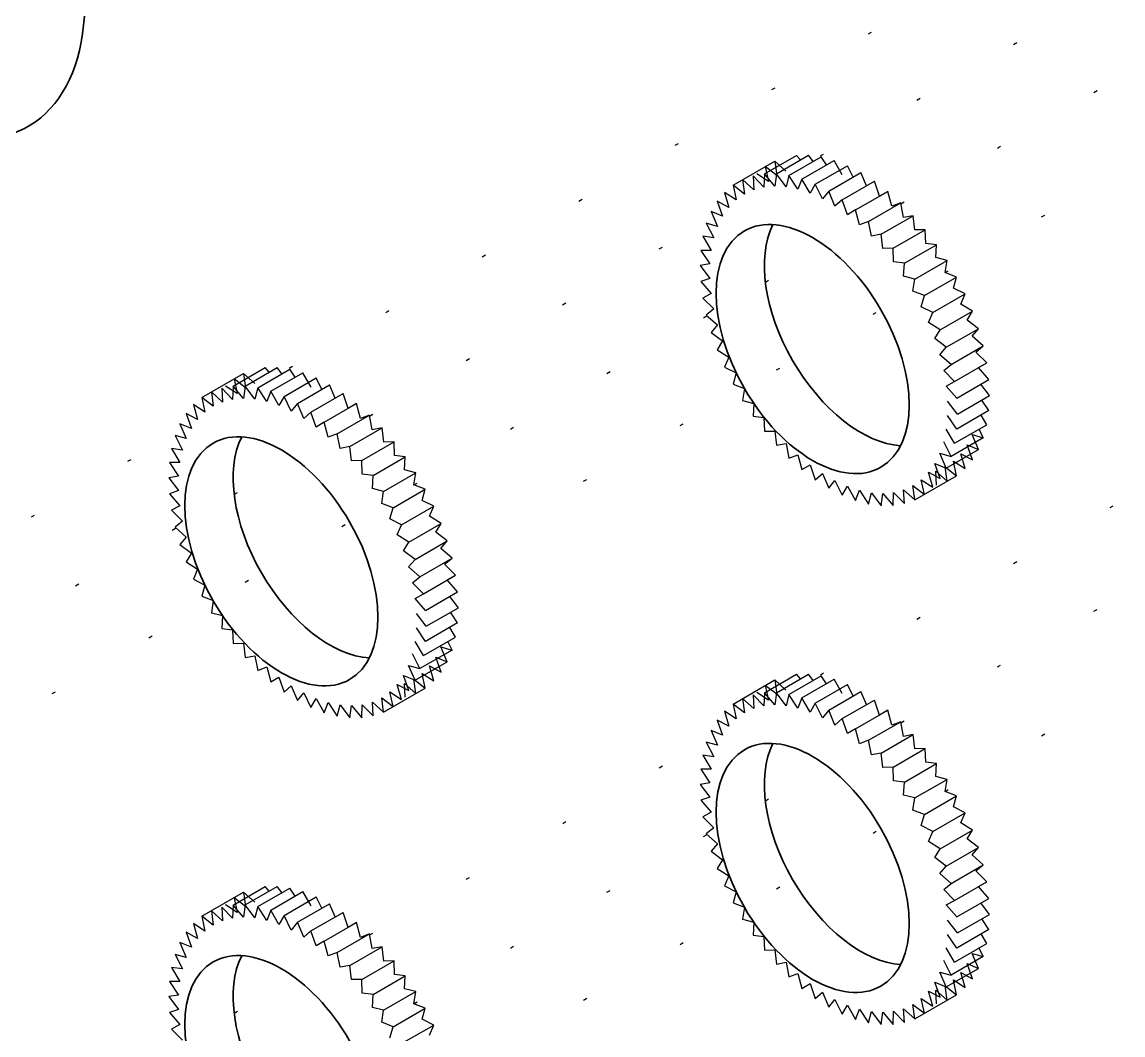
# Model space of a CAD drawing. Header units: millimetres. Extents: x 0 to 594, y 0 to 420.
# Drawn here: x 153.11 to 182.74, y 62.84 to 90.12 of the extents above; entities that cross this region are included whole.
import ezdxf

# ---------------------------------------------------------------- set-up
doc = ezdxf.new("R2010")
doc.units = ezdxf.units.MM
doc.linetypes.add('ACAD_ISO07W100', pattern=[3, 0.1, -2.9])
for name, color, linetype, lineweight, true_color in [('assembly lines', 14, 'ACAD_ISO07W100', 25, 0x800000), ('details', 7, 'Continuous', 25, 0x000000), ('outlines', 7, 'Continuous', 35, 0x000000)]:
    doc.layers.add(name, color=color, linetype=linetype, lineweight=lineweight, true_color=true_color)

msp = doc.modelspace()

# ---------------------------------------------------------------- linework, layer by layer
at = {"layer": 'assembly lines'}
for p, q in [((177.954, 83.37), (284.121, 144.665)), ((176.764, 85.223), (269.823, 138.95)), ((174.599, 86.513), (255.524, 133.235)), ((177.954, 69.399), (284.121, 130.695)), ((160.301, 80.798), (241.226, 127.52)), ((176.764, 71.252), (269.823, 124.98)), ((174.599, 72.542), (255.524, 119.265)), ((162.465, 79.507), (171.937, 84.976)), ((173.117, 83.117), (174.761, 84.066)), ((163.656, 77.655), (171.818, 82.367)), ((168.222, 77.751), (176.227, 82.372)), ((148.167, 73.792), (157.429, 79.14)), ((158.819, 77.402), (160.463, 78.351)), ((149.357, 71.939), (157.519, 76.652)), ((153.924, 72.036), (161.928, 76.657)), ((162.465, 65.537), (171.937, 71.005)), ((173.117, 69.147), (174.761, 70.096)), ((163.656, 63.684), (171.547, 68.24)), ((168.222, 63.781), (176.227, 68.402)), ((158.819, 63.432), (160.463, 64.381))]:
    msp.add_line(p, q, dxfattribs=at)
at = {"layer": 'details'}
for p, q in [((173.09, 86.026), (173.956, 86.526)), ((173.413, 86.029), (174.279, 86.529)), ((174.06, 86.403), (173.956, 86.526)), ((174.405, 86.361), (174.279, 86.529)), ((172.248, 85.725), (173.37, 86.373)), ((173.37, 86.373), (173.423, 85.986)), ((173.672, 86.101), (173.37, 86.373)), ((173.752, 85.984), (174.618, 86.484)), ((174.102, 85.89), (174.968, 86.39)), ((174.46, 85.749), (175.326, 86.249)), ((174.758, 86.269), (174.618, 86.484)), ((175.187, 86.006), (174.968, 86.39)), ((175.478, 85.94), (175.326, 86.249)), ((172.786, 85.973), (172.806, 85.601)), ((173.077, 85.672), (172.786, 85.973)), ((173.198, 85.828), (172.886, 86.031)), ((173.09, 86.026), (173.077, 85.672)), ((173.368, 85.698), (173.09, 86.026)), ((173.114, 86.225), (173.198, 85.828)), ((173.423, 85.986), (173.114, 86.225)), ((173.413, 86.029), (173.368, 85.698)), ((173.674, 85.679), (173.413, 86.029)), ((173.752, 85.984), (173.674, 85.679)), ((173.993, 85.614), (173.752, 85.984)), ((174.822, 85.562), (175.688, 86.062)), ((175.836, 85.707), (175.688, 86.062)), ((172.248, 85.725), (172.332, 85.328)), ((172.557, 85.486), (172.248, 85.725)), ((172.504, 85.873), (172.557, 85.486)), ((172.806, 85.601), (172.504, 85.873)), ((174.102, 85.89), (173.993, 85.614)), ((174.321, 85.506), (174.102, 85.89)), ((174.46, 85.749), (174.321, 85.506)), ((174.655, 85.353), (174.46, 85.749)), ((175.185, 85.331), (176.051, 85.831)), ((176.19, 85.427), (176.051, 85.831)), ((172.02, 85.531), (172.135, 85.128)), ((172.332, 85.328), (172.02, 85.531)), ((174.822, 85.562), (174.655, 85.353)), ((174.99, 85.16), (174.822, 85.562)), ((175.543, 85.058), (176.409, 85.558)), ((176.409, 85.558), (176.19, 85.427)), ((176.518, 85.157), (176.409, 85.558)), ((171.822, 85.294), (171.967, 84.89)), ((172.135, 85.128), (171.822, 85.294)), ((175.185, 85.331), (174.99, 85.16)), ((175.324, 84.927), (175.185, 85.331)), ((175.543, 85.058), (175.324, 84.927)), ((175.652, 84.657), (175.543, 85.058)), ((175.893, 84.748), (176.759, 85.248)), ((176.759, 85.248), (176.518, 85.157)), ((176.837, 84.853), (176.759, 85.248)), ((171.658, 85.016), (171.831, 84.615)), ((171.967, 84.89), (171.658, 85.016)), ((175.893, 84.748), (175.652, 84.657)), ((175.971, 84.353), (175.893, 84.748)), ((176.231, 84.402), (177.097, 84.902)), ((177.097, 84.902), (176.837, 84.853)), ((177.143, 84.519), (177.097, 84.902)), ((171.528, 84.7), (171.727, 84.306)), ((171.831, 84.615), (171.528, 84.7)), ((176.555, 84.026), (177.421, 84.526)), ((177.421, 84.526), (177.143, 84.519)), ((177.434, 84.157), (177.421, 84.526)), ((171.434, 84.35), (171.657, 83.968)), ((171.727, 84.306), (171.434, 84.35)), ((176.231, 84.402), (175.971, 84.353)), ((176.277, 84.019), (176.231, 84.402)), ((177.725, 84.122), (177.434, 84.157)), ((171.377, 83.969), (171.622, 83.603)), ((171.657, 83.968), (171.377, 83.969)), ((176.555, 84.026), (176.277, 84.019)), ((176.568, 83.657), (176.555, 84.026)), ((176.859, 83.622), (177.725, 84.122)), ((177.705, 83.773), (177.725, 84.122)), ((171.622, 83.603), (171.358, 83.562)), ((176.859, 83.622), (176.568, 83.657)), ((176.839, 83.273), (176.859, 83.622)), ((177.14, 83.196), (178.006, 83.696)), ((178.006, 83.696), (177.705, 83.773)), ((177.954, 83.37), (178.006, 83.696)), ((171.358, 83.562), (171.622, 83.215)), ((177.14, 83.196), (176.839, 83.273)), ((178.263, 83.252), (177.954, 83.37)), ((171.622, 83.215), (171.377, 83.133)), ((171.377, 83.133), (171.657, 82.81)), ((177.088, 82.87), (177.14, 83.196)), ((177.397, 82.752), (178.263, 83.252)), ((178.179, 82.952), (178.263, 83.252)), ((171.657, 82.81), (171.434, 82.686)), ((171.434, 82.686), (171.727, 82.391)), ((177.397, 82.752), (177.088, 82.87)), ((177.313, 82.452), (177.397, 82.752)), ((177.625, 82.295), (178.491, 82.795)), ((178.491, 82.795), (178.179, 82.952)), ((178.376, 82.525), (178.491, 82.795)), ((171.727, 82.391), (171.528, 82.228)), ((177.625, 82.295), (177.313, 82.452)), ((178.689, 82.33), (178.376, 82.525)), ((171.528, 82.228), (171.831, 81.963)), ((177.51, 82.025), (177.625, 82.295)), ((177.822, 81.83), (178.689, 82.33)), ((178.544, 82.093), (178.689, 82.33)), ((178.853, 81.861), (178.544, 82.093)), ((171.831, 81.963), (171.658, 81.762)), ((177.822, 81.83), (177.51, 82.025)), ((177.678, 81.593), (177.822, 81.83)), ((177.987, 81.361), (178.853, 81.861)), ((178.68, 81.66), (178.853, 81.861)), ((171.658, 81.762), (171.967, 81.53)), ((171.967, 81.53), (171.822, 81.294)), ((177.987, 81.361), (177.678, 81.593)), ((178.983, 81.396), (178.68, 81.66)), ((171.822, 81.294), (172.135, 81.098)), ((177.814, 81.16), (177.987, 81.361)), ((178.117, 80.896), (178.983, 81.396)), ((178.784, 81.232), (178.983, 81.396)), ((179.077, 80.937), (178.784, 81.232)), ((172.135, 81.098), (172.02, 80.828)), ((178.117, 80.896), (177.814, 81.16)), ((177.918, 80.732), (178.117, 80.896)), ((178.211, 80.437), (179.077, 80.937)), ((178.853, 80.813), (179.077, 80.937)), ((157.95, 80.009), (159.072, 80.657)), ((158.792, 80.311), (159.658, 80.811)), ((159.072, 80.657), (159.124, 80.271)), ((159.373, 80.386), (159.072, 80.657)), ((159.115, 80.314), (159.981, 80.814)), ((159.453, 80.269), (160.319, 80.769)), ((159.762, 80.688), (159.658, 80.811)), ((159.804, 80.175), (160.67, 80.675)), ((160.106, 80.646), (159.981, 80.814)), ((160.46, 80.554), (160.319, 80.769)), ((160.889, 80.29), (160.67, 80.675)), ((172.02, 80.828), (172.332, 80.671)), ((172.332, 80.671), (172.248, 80.371)), ((178.211, 80.437), (177.918, 80.732)), ((179.134, 80.491), (178.853, 80.813)), ((158.9, 80.113), (158.587, 80.316)), ((158.792, 80.311), (158.779, 79.957)), ((159.069, 79.983), (158.792, 80.311)), ((158.816, 80.509), (158.9, 80.113)), ((159.124, 80.271), (158.816, 80.509)), ((159.115, 80.314), (159.069, 79.983)), ((159.376, 79.964), (159.115, 80.314)), ((160.162, 80.034), (161.028, 80.534)), ((160.524, 79.847), (161.39, 80.347)), ((161.18, 80.225), (161.028, 80.534)), ((161.538, 79.992), (161.39, 80.347)), ((172.248, 80.371), (172.557, 80.253)), ((177.987, 80.313), (178.211, 80.437)), ((178.268, 79.991), (177.987, 80.313)), ((178.268, 79.991), (179.134, 80.491)), ((179.153, 80.062), (178.92, 80.367)), ((157.95, 80.009), (158.034, 79.613)), ((158.258, 79.771), (157.95, 80.009)), ((158.206, 80.157), (158.258, 79.771)), ((158.507, 79.886), (158.206, 80.157)), ((158.488, 80.258), (158.507, 79.886)), ((158.779, 79.957), (158.488, 80.258)), ((159.453, 80.269), (159.376, 79.964)), ((159.695, 79.899), (159.453, 80.269)), ((159.804, 80.175), (159.695, 79.899)), ((160.023, 79.79), (159.804, 80.175)), ((160.162, 80.034), (160.023, 79.79)), ((160.356, 79.638), (160.162, 80.034)), ((160.886, 79.616), (161.752, 80.116)), ((161.891, 79.712), (161.752, 80.116)), ((172.557, 80.253), (172.504, 79.927)), ((178.287, 79.562), (179.153, 80.062)), ((157.721, 79.816), (157.837, 79.413)), ((158.034, 79.613), (157.721, 79.816)), ((160.524, 79.847), (160.356, 79.638)), ((160.692, 79.445), (160.524, 79.847)), ((161.244, 79.343), (162.11, 79.843)), ((162.11, 79.843), (161.891, 79.712)), ((162.219, 79.442), (162.11, 79.843)), ((172.504, 79.927), (172.806, 79.85)), ((172.806, 79.85), (172.786, 79.501)), ((178.287, 79.562), (178.022, 79.908)), ((179.134, 79.654), (178.942, 79.94)), ((157.524, 79.579), (157.669, 79.175)), ((157.837, 79.413), (157.524, 79.579)), ((160.886, 79.616), (160.692, 79.445)), ((161.025, 79.212), (160.886, 79.616)), ((161.594, 79.033), (162.46, 79.533)), ((162.46, 79.533), (162.219, 79.442)), ((162.538, 79.138), (162.46, 79.533)), ((172.786, 79.501), (173.077, 79.466)), ((173.077, 79.466), (173.09, 79.097)), ((178.268, 79.154), (178.022, 79.52)), ((179.134, 79.654), (178.268, 79.154)), ((179.077, 79.274), (178.925, 79.534)), ((157.359, 79.301), (157.532, 78.9)), ((157.669, 79.175), (157.359, 79.301)), ((161.244, 79.343), (161.025, 79.212)), ((161.353, 78.942), (161.244, 79.343)), ((161.933, 78.687), (162.799, 79.187)), ((162.799, 79.187), (162.538, 79.138)), ((162.845, 78.803), (162.799, 79.187)), ((178.211, 78.774), (177.987, 79.156)), ((178.211, 78.774), (179.077, 79.274)), ((178.983, 78.923), (178.867, 79.152)), ((157.229, 78.985), (157.429, 78.591)), ((157.532, 78.9), (157.229, 78.985)), ((161.594, 79.033), (161.353, 78.942)), ((161.672, 78.638), (161.594, 79.033)), ((173.09, 79.097), (173.368, 79.105)), ((173.368, 79.105), (173.413, 78.721)), ((178.983, 78.923), (178.117, 78.423)), ((178.853, 78.607), (178.68, 79.008)), ((178.68, 79.008), (178.983, 78.923)), ((157.135, 78.634), (157.359, 78.253)), ((157.429, 78.591), (157.135, 78.634)), ((161.933, 78.687), (161.672, 78.638)), ((161.979, 78.303), (161.933, 78.687)), ((162.256, 78.311), (163.122, 78.811)), ((163.122, 78.811), (162.845, 78.803)), ((163.135, 78.442), (163.122, 78.811)), ((173.413, 78.721), (173.674, 78.77)), ((173.674, 78.77), (173.752, 78.375)), ((178.117, 78.423), (177.918, 78.817)), ((177.987, 78.107), (178.853, 78.607)), ((178.689, 78.329), (178.544, 78.733)), ((178.544, 78.733), (178.853, 78.607)), ((157.079, 78.254), (157.324, 77.888)), ((157.359, 78.253), (157.079, 78.254)), ((162.256, 78.311), (161.979, 78.303)), ((162.269, 77.942), (162.256, 78.311)), ((162.56, 77.907), (163.426, 78.407)), ((163.426, 78.407), (163.135, 78.442)), ((163.407, 78.058), (163.426, 78.407)), ((173.752, 78.375), (173.993, 78.466)), ((173.993, 78.466), (174.102, 78.065)), ((177.822, 77.829), (177.678, 78.233)), ((177.678, 78.233), (177.987, 78.107)), ((177.987, 78.107), (177.814, 78.508)), ((177.814, 78.508), (178.117, 78.423)), ((178.263, 77.899), (178.179, 78.295)), ((178.179, 78.295), (178.491, 78.092)), ((178.491, 78.092), (178.376, 78.495)), ((178.376, 78.495), (178.689, 78.329)), ((162.56, 77.907), (162.269, 77.942)), ((162.842, 77.481), (163.708, 77.981)), ((163.708, 77.981), (163.407, 78.058)), ((163.656, 77.655), (163.708, 77.981)), ((174.102, 78.065), (174.321, 78.196)), ((174.321, 78.196), (174.46, 77.792)), ((174.46, 77.792), (174.655, 77.963)), ((174.655, 77.963), (174.822, 77.562)), ((177.625, 77.592), (177.51, 77.995)), ((177.51, 77.995), (177.822, 77.829)), ((177.725, 77.65), (177.705, 78.022)), ((177.705, 78.022), (178.006, 77.751)), ((178.006, 77.751), (177.954, 78.137)), ((177.954, 78.137), (178.263, 77.899)), ((157.324, 77.888), (157.06, 77.847)), ((157.06, 77.847), (157.324, 77.5)), ((162.541, 77.558), (162.56, 77.907)), ((163.964, 77.537), (163.656, 77.655)), ((174.822, 77.562), (174.99, 77.77)), ((174.99, 77.77), (175.185, 77.374)), ((177.14, 77.251), (177.088, 77.637)), ((177.088, 77.637), (177.397, 77.399)), ((177.14, 77.251), (178.263, 77.899)), ((177.397, 77.399), (177.313, 77.795)), ((177.313, 77.795), (177.625, 77.592)), ((157.324, 77.5), (157.079, 77.417)), ((157.079, 77.417), (157.359, 77.095)), ((162.842, 77.481), (162.541, 77.558)), ((162.79, 77.155), (162.842, 77.481)), ((163.098, 77.037), (163.964, 77.537)), ((163.88, 77.237), (163.964, 77.537)), ((175.185, 77.374), (175.324, 77.618)), ((175.324, 77.618), (175.543, 77.233)), ((175.543, 77.233), (175.652, 77.509)), ((175.652, 77.509), (175.893, 77.139)), ((175.893, 77.139), (175.971, 77.444)), ((175.971, 77.444), (176.231, 77.094)), ((176.231, 77.094), (176.277, 77.425)), ((176.277, 77.425), (176.555, 77.097)), ((176.555, 77.097), (176.568, 77.451)), ((176.568, 77.451), (176.859, 77.15)), ((176.859, 77.15), (176.839, 77.522)), ((176.839, 77.522), (177.14, 77.251)), ((157.359, 77.095), (157.135, 76.971)), ((163.098, 77.037), (162.79, 77.155)), ((163.327, 76.58), (164.193, 77.08)), ((164.193, 77.08), (163.88, 77.237)), ((164.077, 76.81), (164.193, 77.08)), ((157.135, 76.971), (157.429, 76.676)), ((163.014, 76.737), (163.098, 77.037)), ((164.39, 76.614), (164.077, 76.81)), ((157.429, 76.676), (157.229, 76.513)), ((157.229, 76.513), (157.532, 76.248)), ((163.327, 76.58), (163.014, 76.737)), ((163.211, 76.31), (163.327, 76.58)), ((163.524, 76.114), (164.39, 76.614)), ((164.245, 76.378), (164.39, 76.614)), ((157.532, 76.248), (157.359, 76.047)), ((163.524, 76.114), (163.211, 76.31)), ((164.555, 76.146), (164.245, 76.378)), ((157.359, 76.047), (157.669, 75.815)), ((163.379, 75.878), (163.524, 76.114)), ((163.689, 75.646), (163.379, 75.878)), ((163.689, 75.646), (164.555, 76.146)), ((164.382, 75.945), (164.555, 76.146)), ((164.685, 75.68), (164.382, 75.945)), ((157.669, 75.815), (157.524, 75.579)), ((157.524, 75.579), (157.837, 75.383)), ((163.515, 75.445), (163.689, 75.646)), ((163.819, 75.18), (164.685, 75.68)), ((164.485, 75.517), (164.685, 75.68)), ((157.837, 75.383), (157.721, 75.113)), ((163.819, 75.18), (163.515, 75.445)), ((164.778, 75.222), (164.485, 75.517)), ((157.721, 75.113), (158.034, 74.956)), ((163.619, 75.017), (163.819, 75.18)), ((163.912, 74.722), (163.619, 75.017)), ((163.912, 74.722), (164.778, 75.222)), ((164.555, 75.098), (164.778, 75.222)), ((164.835, 74.775), (164.555, 75.098)), ((158.034, 74.956), (157.95, 74.656)), ((163.689, 74.598), (163.912, 74.722)), ((163.969, 74.275), (164.835, 74.775)), ((157.95, 74.656), (158.258, 74.538)), ((158.258, 74.538), (158.206, 74.212)), ((163.969, 74.275), (163.689, 74.598)), ((164.854, 74.346), (164.621, 74.652)), ((158.206, 74.212), (158.507, 74.135)), ((158.507, 74.135), (158.488, 73.786)), ((163.988, 73.846), (163.724, 74.193)), ((163.988, 73.846), (164.854, 74.346)), ((164.835, 73.939), (164.644, 74.225)), ((158.488, 73.786), (158.779, 73.751)), ((163.969, 73.439), (163.724, 73.805)), ((164.835, 73.939), (163.969, 73.439)), ((164.778, 73.558), (164.626, 73.819)), ((158.779, 73.751), (158.792, 73.382)), ((163.912, 73.058), (164.778, 73.558)), ((158.792, 73.382), (159.069, 73.39)), ((159.069, 73.39), (159.115, 73.006)), ((163.912, 73.058), (163.689, 73.44)), ((164.685, 73.208), (163.819, 72.708)), ((164.555, 72.892), (164.382, 73.293)), ((164.382, 73.293), (164.685, 73.208)), ((164.685, 73.208), (164.569, 73.437)), ((159.115, 73.006), (159.376, 73.055)), ((159.376, 73.055), (159.453, 72.66)), ((163.819, 72.708), (163.619, 73.102)), ((164.39, 72.614), (164.245, 73.018)), ((164.245, 73.018), (164.555, 72.892)), ((159.453, 72.66), (159.695, 72.751)), ((159.695, 72.751), (159.804, 72.35)), ((163.689, 72.392), (163.515, 72.793)), ((163.515, 72.793), (163.819, 72.708)), ((163.689, 72.392), (164.555, 72.892)), ((164.193, 72.377), (164.077, 72.78)), ((164.077, 72.78), (164.39, 72.614)), ((159.804, 72.35), (160.023, 72.481)), ((160.023, 72.481), (160.162, 72.077)), ((163.524, 72.114), (163.379, 72.518)), ((163.379, 72.518), (163.689, 72.392)), ((163.426, 71.935), (163.407, 72.307)), ((163.407, 72.307), (163.708, 72.036)), ((163.708, 72.036), (163.656, 72.422)), ((163.656, 72.422), (163.964, 72.184)), ((163.964, 72.184), (163.88, 72.58)), ((163.88, 72.58), (164.193, 72.377)), ((172.248, 71.754), (173.37, 72.402)), ((173.09, 72.055), (173.956, 72.555)), ((173.37, 72.402), (173.423, 72.016)), ((173.672, 72.131), (173.37, 72.402)), ((173.413, 72.059), (174.279, 72.559)), ((173.752, 72.014), (174.618, 72.514)), ((174.06, 72.433), (173.956, 72.555)), ((174.102, 71.92), (174.968, 72.42)), ((174.405, 72.391), (174.279, 72.559)), ((174.758, 72.299), (174.618, 72.514)), ((175.187, 72.035), (174.968, 72.42)), ((160.162, 72.077), (160.356, 72.248)), ((160.356, 72.248), (160.524, 71.846)), ((160.524, 71.846), (160.692, 72.055)), ((160.692, 72.055), (160.886, 71.659)), ((162.842, 71.535), (163.964, 72.184)), ((163.098, 71.684), (163.014, 72.08)), ((163.014, 72.08), (163.327, 71.877)), ((163.327, 71.877), (163.211, 72.28)), ((163.211, 72.28), (163.524, 72.114)), ((173.198, 71.858), (172.886, 72.061)), ((173.09, 72.055), (173.077, 71.702)), ((173.368, 71.728), (173.09, 72.055)), ((173.114, 72.254), (173.198, 71.858)), ((173.423, 72.016), (173.114, 72.254)), ((173.413, 72.059), (173.368, 71.728)), ((173.674, 71.709), (173.413, 72.059)), ((173.752, 72.014), (173.674, 71.709)), ((173.993, 71.644), (173.752, 72.014)), ((174.46, 71.778), (175.326, 72.279)), ((174.822, 71.591), (175.688, 72.091)), ((175.478, 71.97), (175.326, 72.279)), ((175.836, 71.737), (175.688, 72.091)), ((160.886, 71.659), (161.025, 71.902)), ((161.025, 71.902), (161.244, 71.518)), ((161.244, 71.518), (161.353, 71.794)), ((161.353, 71.794), (161.594, 71.424)), ((161.594, 71.424), (161.672, 71.729)), ((161.672, 71.729), (161.933, 71.379)), ((161.933, 71.379), (161.979, 71.71)), ((161.979, 71.71), (162.256, 71.382)), ((162.256, 71.382), (162.269, 71.736)), ((162.269, 71.736), (162.56, 71.435)), ((162.56, 71.435), (162.541, 71.807)), ((162.541, 71.807), (162.842, 71.535)), ((162.842, 71.535), (162.79, 71.922)), ((162.79, 71.922), (163.098, 71.684)), ((172.248, 71.754), (172.332, 71.358)), ((172.557, 71.516), (172.248, 71.754)), ((172.504, 71.902), (172.557, 71.516)), ((172.806, 71.631), (172.504, 71.902)), ((172.786, 72.003), (172.806, 71.631)), ((173.077, 71.702), (172.786, 72.003)), ((174.102, 71.92), (173.993, 71.644)), ((174.321, 71.535), (174.102, 71.92)), ((174.46, 71.778), (174.321, 71.535)), ((174.655, 71.383), (174.46, 71.778)), ((175.185, 71.36), (176.051, 71.86)), ((176.19, 71.456), (176.051, 71.86)), ((172.02, 71.561), (172.135, 71.158)), ((172.332, 71.358), (172.02, 71.561)), ((174.822, 71.591), (174.655, 71.383)), ((174.99, 71.189), (174.822, 71.591)), ((175.543, 71.088), (176.409, 71.588)), ((176.409, 71.588), (176.19, 71.456)), ((176.518, 71.186), (176.409, 71.588)), ((171.822, 71.323), (171.967, 70.919)), ((172.135, 71.158), (171.822, 71.323)), ((175.185, 71.36), (174.99, 71.189)), ((175.324, 70.956), (175.185, 71.36)), ((175.893, 70.778), (176.759, 71.278)), ((176.759, 71.278), (176.518, 71.186)), ((176.837, 70.883), (176.759, 71.278)), ((171.658, 71.045), (171.831, 70.644)), ((171.967, 70.919), (171.658, 71.045)), ((175.543, 71.088), (175.324, 70.956)), ((175.652, 70.686), (175.543, 71.088)), ((176.231, 70.432), (177.097, 70.932)), ((177.097, 70.932), (176.837, 70.883)), ((177.143, 70.548), (177.097, 70.932)), ((171.528, 70.729), (171.727, 70.336)), ((171.831, 70.644), (171.528, 70.729)), ((175.893, 70.778), (175.652, 70.686)), ((175.971, 70.383), (175.893, 70.778)), ((176.555, 70.055), (177.421, 70.555)), ((177.421, 70.555), (177.143, 70.548)), ((177.434, 70.187), (177.421, 70.555)), ((171.434, 70.379), (171.657, 69.997)), ((171.727, 70.336), (171.434, 70.379)), ((176.231, 70.432), (175.971, 70.383)), ((176.277, 70.048), (176.231, 70.432)), ((171.377, 69.998), (171.622, 69.632)), ((171.657, 69.997), (171.377, 69.998)), ((176.555, 70.055), (176.277, 70.048)), ((176.568, 69.687), (176.555, 70.055)), ((176.859, 69.652), (177.725, 70.152)), ((177.725, 70.152), (177.434, 70.187)), ((177.705, 69.802), (177.725, 70.152)), ((176.859, 69.652), (176.568, 69.687)), ((176.839, 69.302), (176.859, 69.652)), ((177.14, 69.226), (178.006, 69.726)), ((178.006, 69.726), (177.705, 69.802)), ((177.954, 69.399), (178.006, 69.726)), ((171.622, 69.632), (171.358, 69.591)), ((171.358, 69.591), (171.622, 69.245)), ((178.263, 69.282), (177.954, 69.399)), ((171.622, 69.245), (171.377, 69.162)), ((171.377, 69.162), (171.657, 68.84)), ((177.14, 69.226), (176.839, 69.302)), ((177.088, 68.899), (177.14, 69.226)), ((177.397, 68.781), (178.263, 69.282)), ((178.179, 68.982), (178.263, 69.282)), ((171.657, 68.84), (171.434, 68.716)), ((177.397, 68.781), (177.088, 68.899)), ((177.313, 68.482), (177.397, 68.781)), ((177.625, 68.324), (178.491, 68.824)), ((178.491, 68.824), (178.179, 68.982)), ((178.376, 68.555), (178.491, 68.824)), ((171.434, 68.716), (171.727, 68.421)), ((177.625, 68.324), (177.313, 68.482)), ((178.689, 68.359), (178.376, 68.555)), ((171.727, 68.421), (171.528, 68.257)), ((171.528, 68.257), (171.831, 67.992)), ((177.51, 68.055), (177.625, 68.324)), ((177.822, 67.859), (178.689, 68.359)), ((178.544, 68.123), (178.689, 68.359)), ((171.831, 67.992), (171.658, 67.791)), ((177.822, 67.859), (177.51, 68.055)), ((177.678, 67.623), (177.822, 67.859)), ((177.987, 67.391), (178.853, 67.891)), ((178.853, 67.891), (178.544, 68.123)), ((178.68, 67.69), (178.853, 67.891)), ((171.658, 67.791), (171.967, 67.56)), ((177.987, 67.391), (177.678, 67.623)), ((178.983, 67.425), (178.68, 67.69)), ((171.967, 67.56), (171.822, 67.323)), ((171.822, 67.323), (172.135, 67.128)), ((177.814, 67.19), (177.987, 67.391)), ((178.117, 66.925), (178.983, 67.425)), ((178.784, 67.262), (178.983, 67.425)), ((172.135, 67.128), (172.02, 66.858)), ((178.117, 66.925), (177.814, 67.19)), ((179.077, 66.967), (178.784, 67.262)), ((157.95, 66.039), (159.072, 66.687)), ((158.792, 66.34), (159.658, 66.84)), ((159.072, 66.687), (159.124, 66.301)), ((159.373, 66.416), (159.072, 66.687)), ((159.115, 66.344), (159.981, 66.844)), ((159.453, 66.298), (160.319, 66.798)), ((159.762, 66.717), (159.658, 66.84)), ((159.804, 66.205), (160.67, 66.705)), ((160.106, 66.675), (159.981, 66.844)), ((160.46, 66.583), (160.319, 66.798)), ((160.889, 66.32), (160.67, 66.705)), ((172.02, 66.858), (172.332, 66.7)), ((172.332, 66.7), (172.248, 66.401)), ((177.918, 66.762), (178.117, 66.925)), ((178.211, 66.467), (177.918, 66.762)), ((178.211, 66.467), (179.077, 66.967)), ((178.853, 66.843), (179.077, 66.967)), ((179.134, 66.52), (178.853, 66.843)), ((158.816, 66.539), (158.9, 66.142)), ((159.124, 66.301), (158.816, 66.539)), ((160.162, 66.063), (161.028, 66.563)), ((160.524, 65.876), (161.39, 66.376)), ((161.18, 66.255), (161.028, 66.563)), ((161.538, 66.022), (161.39, 66.376)), ((172.248, 66.401), (172.557, 66.283)), ((177.987, 66.343), (178.211, 66.467)), ((178.268, 66.02), (179.134, 66.52)), ((179.153, 66.091), (178.92, 66.397)), ((158.206, 66.187), (158.258, 65.801)), ((158.507, 65.916), (158.206, 66.187)), ((158.488, 66.288), (158.507, 65.916)), ((158.779, 65.987), (158.488, 66.288)), ((158.9, 66.142), (158.587, 66.345)), ((158.792, 66.34), (158.779, 65.987)), ((159.069, 66.013), (158.792, 66.34)), ((159.115, 66.344), (159.069, 66.013)), ((159.376, 65.993), (159.115, 66.344)), ((159.453, 66.298), (159.376, 65.993)), ((159.695, 65.929), (159.453, 66.298)), ((159.804, 66.205), (159.695, 65.929)), ((160.023, 65.82), (159.804, 66.205)), ((160.886, 65.645), (161.752, 66.145)), ((161.891, 65.741), (161.752, 66.145)), ((172.557, 66.283), (172.504, 65.957)), ((178.268, 66.02), (177.987, 66.343)), ((178.287, 65.591), (179.153, 66.091)), ((157.721, 65.845), (157.837, 65.443)), ((158.034, 65.642), (157.721, 65.845)), ((157.95, 66.039), (158.034, 65.642)), ((158.258, 65.801), (157.95, 66.039)), ((160.162, 66.063), (160.023, 65.82)), ((160.356, 65.668), (160.162, 66.063)), ((160.524, 65.876), (160.356, 65.668)), ((160.692, 65.474), (160.524, 65.876)), ((161.244, 65.373), (162.11, 65.873)), ((162.11, 65.873), (161.891, 65.741)), ((162.219, 65.471), (162.11, 65.873)), ((172.504, 65.957), (172.806, 65.88)), ((172.806, 65.88), (172.786, 65.531)), ((178.287, 65.591), (178.022, 65.937)), ((179.134, 65.684), (178.942, 65.97)), ((157.524, 65.608), (157.669, 65.204)), ((157.837, 65.443), (157.524, 65.608)), ((160.886, 65.645), (160.692, 65.474)), ((161.025, 65.241), (160.886, 65.645)), ((161.594, 65.062), (162.46, 65.562)), ((162.46, 65.562), (162.219, 65.471)), ((162.538, 65.167), (162.46, 65.562)), ((172.786, 65.531), (173.077, 65.496)), ((173.077, 65.496), (173.09, 65.127)), ((178.268, 65.184), (178.022, 65.55)), ((179.134, 65.684), (178.268, 65.184)), ((179.077, 65.303), (178.925, 65.563)), ((157.359, 65.33), (157.532, 64.929)), ((157.669, 65.204), (157.359, 65.33)), ((161.244, 65.373), (161.025, 65.241)), ((161.353, 64.971), (161.244, 65.373)), ((161.933, 64.717), (162.799, 65.217)), ((162.799, 65.217), (162.538, 65.167)), ((162.845, 64.833), (162.799, 65.217)), ((178.211, 64.803), (179.077, 65.303)), ((157.229, 65.014), (157.429, 64.621)), ((157.532, 64.929), (157.229, 65.014)), ((161.594, 65.062), (161.353, 64.971)), ((161.672, 64.667), (161.594, 65.062)), ((173.09, 65.127), (173.368, 65.134)), ((173.368, 65.134), (173.413, 64.75)), ((178.211, 64.803), (177.987, 65.185)), ((178.983, 64.953), (178.117, 64.453)), ((178.853, 64.637), (178.68, 65.038)), ((178.68, 65.038), (178.983, 64.953)), ((178.983, 64.953), (178.867, 65.182)), ((157.135, 64.664), (157.359, 64.282)), ((157.429, 64.621), (157.135, 64.664)), ((161.933, 64.717), (161.672, 64.667)), ((161.979, 64.333), (161.933, 64.717)), ((162.256, 64.34), (163.122, 64.84)), ((163.122, 64.84), (162.845, 64.833)), ((163.135, 64.472), (163.122, 64.84)), ((173.413, 64.75), (173.674, 64.8)), ((173.674, 64.8), (173.752, 64.405)), ((178.117, 64.453), (177.918, 64.847)), ((177.987, 64.137), (178.853, 64.637)), ((178.689, 64.359), (178.544, 64.763)), ((178.544, 64.763), (178.853, 64.637)), ((162.256, 64.34), (161.979, 64.333)), ((162.269, 63.972), (162.256, 64.34)), ((162.56, 63.937), (163.426, 64.437)), ((163.426, 64.437), (163.135, 64.472)), ((163.407, 64.087), (163.426, 64.437)), ((173.752, 64.405), (173.993, 64.496)), ((173.993, 64.496), (174.102, 64.094)), ((177.987, 64.137), (177.814, 64.538)), ((177.814, 64.538), (178.117, 64.453)), ((178.263, 63.928), (178.179, 64.325)), ((178.179, 64.325), (178.491, 64.122)), ((178.491, 64.122), (178.376, 64.524)), ((178.376, 64.524), (178.689, 64.359)), ((157.079, 64.283), (157.324, 63.917)), ((157.359, 64.282), (157.079, 64.283)), ((162.842, 63.51), (163.708, 64.01)), ((163.708, 64.01), (163.407, 64.087)), ((163.656, 63.684), (163.708, 64.01)), ((174.102, 64.094), (174.321, 64.226)), ((174.321, 64.226), (174.46, 63.822)), ((177.625, 63.622), (177.51, 64.024)), ((177.51, 64.024), (177.822, 63.859)), ((177.822, 63.859), (177.678, 64.263)), ((177.678, 64.263), (177.987, 64.137)), ((177.725, 63.679), (177.705, 64.051)), ((177.705, 64.051), (178.006, 63.78)), ((178.006, 63.78), (177.954, 64.167)), ((177.954, 64.167), (178.263, 63.928)), ((157.324, 63.917), (157.06, 63.876)), ((157.06, 63.876), (157.324, 63.53)), ((162.56, 63.937), (162.269, 63.972)), ((162.541, 63.587), (162.56, 63.937)), ((174.46, 63.822), (174.655, 63.993)), ((174.655, 63.993), (174.822, 63.591)), ((174.822, 63.591), (174.99, 63.799)), ((174.99, 63.799), (175.185, 63.404)), ((177.14, 63.28), (178.263, 63.928)), ((177.397, 63.428), (177.313, 63.825)), ((177.313, 63.825), (177.625, 63.622)), ((157.324, 63.53), (157.079, 63.447)), ((157.079, 63.447), (157.359, 63.125)), ((162.842, 63.51), (162.541, 63.587)), ((162.79, 63.184), (162.842, 63.51)), ((163.098, 63.066), (163.964, 63.566)), ((163.964, 63.566), (163.656, 63.684)), ((163.88, 63.267), (163.964, 63.566)), ((175.185, 63.404), (175.324, 63.647)), ((175.324, 63.647), (175.543, 63.263)), ((175.543, 63.263), (175.652, 63.538)), ((175.652, 63.538), (175.893, 63.169)), ((175.893, 63.169), (175.971, 63.474)), ((175.971, 63.474), (176.231, 63.123)), ((176.231, 63.123), (176.277, 63.455)), ((176.277, 63.455), (176.555, 63.127)), ((176.555, 63.127), (176.568, 63.48)), ((176.568, 63.48), (176.859, 63.179)), ((176.859, 63.179), (176.839, 63.551)), ((176.839, 63.551), (177.14, 63.28)), ((177.14, 63.28), (177.088, 63.667)), ((177.088, 63.667), (177.397, 63.428)), ((157.359, 63.125), (157.135, 63.001)), ((163.098, 63.066), (162.79, 63.184)), ((164.193, 63.109), (163.88, 63.267)), ((157.135, 63.001), (157.429, 62.705)), ((163.014, 62.767), (163.098, 63.066)), ((163.327, 62.609), (164.193, 63.109)), ((164.077, 62.84), (164.193, 63.109))]:
    msp.add_line(p, q, dxfattribs=at)
at = {"layer": 'outlines'}
for centre, major_axis, start_param, end_param in [((149.603, 93.672), (-3.674, 6.364), 0.013613, 4.03068), ((175.688, 82.062), (-1.837, 3.182), 0.361367, 2.780226), ((161.39, 76.346), (-1.837, 3.182), 0.361367, 2.780226), ((175.688, 68.091), (-1.837, 3.182), 0.361367, 2.780226), ((161.39, 62.376), (-1.837, 3.182), 0.361367, 2.780226)]:
    msp.add_ellipse(centre, major_axis=major_axis, ratio=0.57735, start_param=start_param, end_param=end_param, dxfattribs=at)
for centre in [(174.389, 81.312), (160.091, 75.596), (174.389, 67.341), (160.091, 61.626)]:
    msp.add_ellipse(centre, major_axis=(-1.837, 3.182), ratio=0.57735, dxfattribs=at)

doc.saveas('drawing.dxf')
